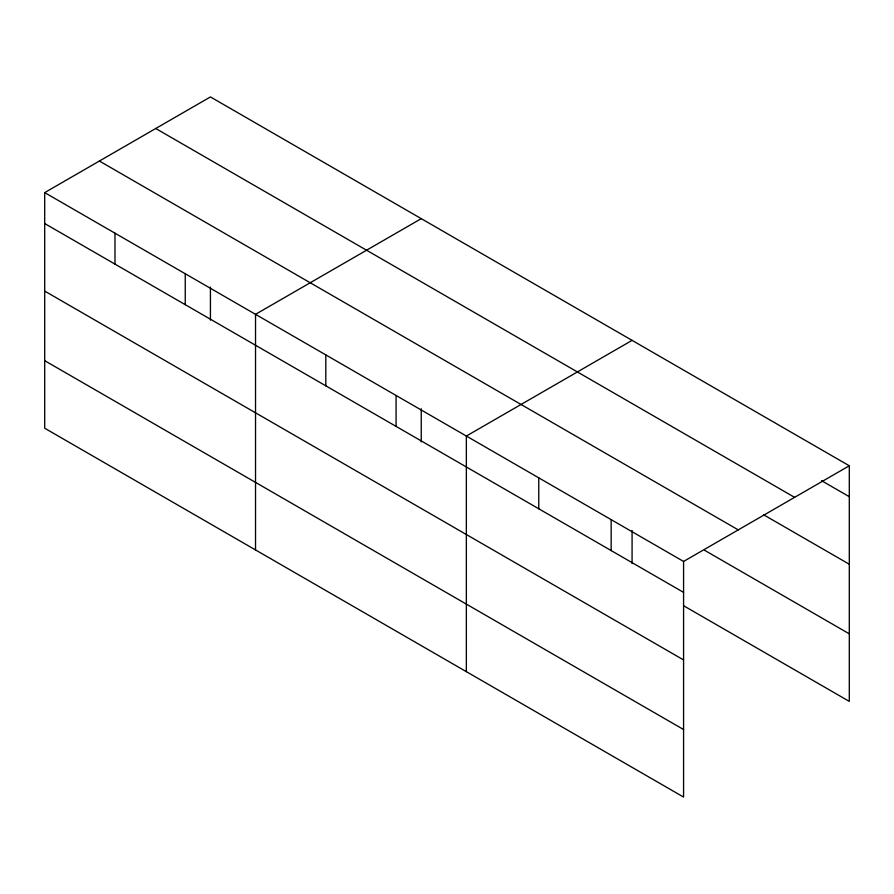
<?xml version="1.0" encoding="UTF-8"?>
<svg xmlns="http://www.w3.org/2000/svg" width="894" height="894" viewBox="0 0 894 894"><rect width="100%" height="100%" fill="white"/><g stroke="black" fill="none" stroke-linecap="round" stroke-linejoin="round"><path stroke-width="1.34" d="M683.575 659.928L683.575 561.454L44.7 192.612L44.7 428.226L683.575 797.068L683.575 659.928L44.7 291.086M683.977 605.942L849.3 701.388L849.3 465.774L210.425 96.932L44.7 192.612M421.253 218.65L255.528 314.33L255.528 549.944M632.08 340.368L466.355 436.048L466.355 671.662M683.575 561.454L849.3 465.774M821.541 480.67L849.3 496.695M155.735 128.501L794.61 497.355M763.621 514.776L849.3 564.248M99.39 161.032L738.265 529.885M704.494 550.235L849.3 633.835M44.7 223.534L683.575 592.376M44.7 360.673L683.575 729.526M632.08 530.488L632.08 563.578M611.161 519.66L611.161 550.581M538.758 477.854L538.758 508.775M421.253 408.77L421.253 441.859M396.076 395.472L396.076 426.393M325.807 354.907L325.807 385.828M210.425 287.052L210.425 320.13M185.248 273.754L185.248 304.675M114.98 233.189L114.98 264.11"/></g></svg>
